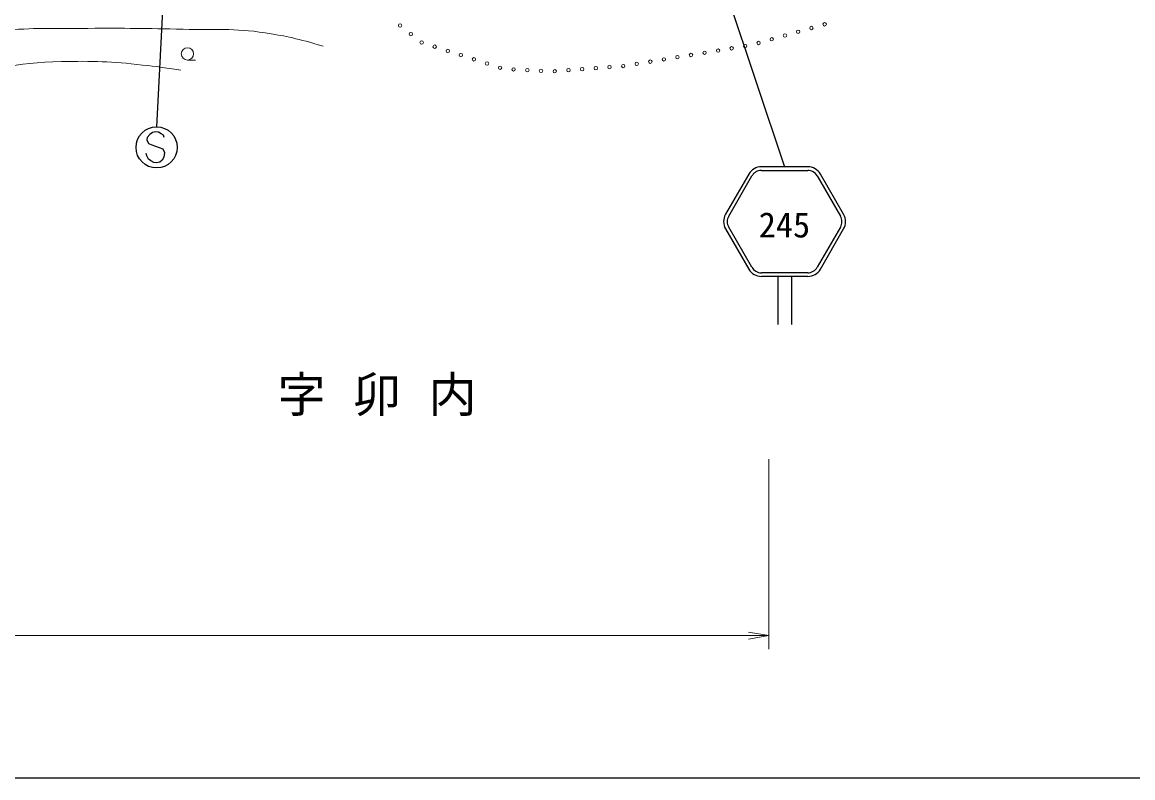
# Model space of a CAD drawing. Units: millimetres, scale not verified. Extents: x 40000 to 680000, y 20000 to 380000.
# Drawn here: x 383238 to 464108, y 205000 to 259993 of the extents above; entities that cross this region are included whole.
import ezdxf
from ezdxf.enums import TextEntityAlignment as Align

# ---------------------------------------------------------------- set-up
doc = ezdxf.new("R2010")
doc.units = ezdxf.units.MM
doc.header["$LTSCALE"] = 1000
doc.layers.add('M-BMK-HTXT', color=7, linetype='Continuous')
for name, color, linetype, lineweight in [('M-STR-HTXT', 7, 'Continuous', 13), ('M-STR-STRC', 7, 'Continuous', 25), ('M-TTL-BAND', 7, 'Continuous', 25), ('M-WORK', 1, 'Continuous', 13)]:
    doc.layers.add(name, color=color, linetype=linetype, lineweight=lineweight)
doc.styles.add('ＭＳ ゴシック', font='')
doc.styles.get('ＭＳ ゴシック').set_extended_font_data('MS Gothic')

# ---------------------------------------------------------------- blocks, each defined once
blk = doc.blocks.new('open_arrow')
at = {"color": 0, "linetype": 'Continuous', "lineweight": -2}
blk.add_lwpolyline([(7.5, 1.25), (0, 0), (7.5, -1.25)], dxfattribs=at)

msp = doc.modelspace()

# ---------------------------------------------------------------- linework, layer by layer
at = {"layer": 'M-STR-HTXT'}
for p, q in [((437617, 228194), (437617, 214350)), ((115422, 215350), (437617, 215350))]:
    msp.add_line(p, q, dxfattribs=at)
at = {"layer": 'M-STR-STRC'}
for p, q in [((430544, 274012), (438738, 249469)), ((393888, 268983), (393005, 252383)), ((392340, 251613), (392316, 251442)), ((392533, 251821), (392340, 251613)), ((392730, 251960), (392533, 251821)), ((392979, 252010), (392730, 251960)), ((393152, 251986), (392979, 252010)), ((393369, 251877), (393152, 251986)), ((393534, 251765), (393369, 251877)), ((393585, 251598), (393534, 251765)), ((392316, 251442), (392445, 251169)), ((392445, 251169), (392671, 251059)), ((392671, 251059), (393469, 250776)), ((393469, 250776), (393590, 250517)), ((392320, 250280), (392261, 250445)), ((392446, 250014), (392320, 250280)), ((392601, 249903), (392446, 250014)), ((392820, 249791), (392601, 249903)), ((393439, 249953), (393252, 249809)), ((393545, 250176), (393439, 249953)), ((393590, 250517), (393545, 250176)), ((393000, 249765), (392820, 249791)), ((393252, 249809), (393000, 249765)), ((440441, 249469), (437063, 249469)), ((437063, 249203), (440441, 249203)), ((436141, 248937), (434452, 246011)), ((434682, 245878), (436372, 248804)), ((441132, 248804), (442822, 245878)), ((443052, 246011), (441363, 248937)), ((436372, 242154), (434682, 245080)), ((442822, 245080), (441132, 242154)), ((434452, 244947), (436141, 242021)), ((441363, 242021), (443052, 244947)), ((440441, 241755), (437063, 241755)), ((440441, 241489), (437063, 241489)), ((438252, 241489), (438252, 237989)), ((439252, 241489), (439252, 237989))]:
    msp.add_line(p, q, dxfattribs=at)
msp.add_circle((393026, 250883), 1500, dxfattribs=at)
for centre, radius, start, end in [((437063, 248405), 1064, 90, 150), ((437063, 248405), 798, 90, 150), ((440441, 248405), 1064, 30, 90), ((440441, 248405), 798, 30, 90), ((435373, 245479), 1064, 150, 210), ((435373, 245479), 798, 150, 210), ((442131, 245479), 798, 330, 30.00002), ((442131, 245479), 1064, 330, 30), ((437063, 242553), 1064, 210, 270), ((437063, 242553), 798, 210, 270), ((440441, 242553), 798, 270, 330), ((440441, 242553), 1064, 270, 330)]:
    msp.add_arc(centre, radius, start, end, dxfattribs=at)
at = {"layer": 'M-TTL-BAND'}
msp.add_line((40000, 205000), (579000, 205000), dxfattribs=at)
at = {"layer": 'M-WORK'}
msp.add_line((395268, 257236), (395868, 257236), dxfattribs=at)
for centre, radius in [((410755, 259754), 125), ((440707, 259571), 125), ((441669, 259842), 125), ((411538, 259131), 125), ((437820, 258756), 125), ((438782, 259027), 125), ((439744, 259299), 125), ((395268, 257686), 450), ((412325, 258517), 125), ((413276, 258211), 125), ((414228, 257905), 125), ((433912, 257931), 125), ((434899, 258093), 125), ((435886, 258254), 125), ((436857, 258484), 125), ((415180, 257599), 125), ((416132, 257292), 125), ((428977, 257125), 125), ((429964, 257286), 125), ((430951, 257447), 125), ((431938, 257609), 125), ((432925, 257770), 125), ((417084, 256986), 125), ((418036, 256680), 125), ((419021, 256556), 125), ((420020, 256506), 125), ((421019, 256457), 125), ((422018, 256426), 125), ((423015, 256501), 125), ((424012, 256576), 125), ((425009, 256652), 125), ((426006, 256727), 125), ((427003, 256802), 125), ((427990, 256963), 125)]:
    msp.add_circle(centre, radius, dxfattribs=at)
for points, knots in [([(336820, 245990), (337734, 246958), (338084, 247291), (339025, 247960), (340184, 248784), (340980, 249016), (342285, 249579), (343782, 250224), (344627, 250581), (346179, 251080), (348283, 251756), (349530, 251895), (351667, 252463), (353164, 252862), (354003, 253084), (355490, 253519), (357376, 254070), (358394, 254512), (360298, 254997), (362633, 255591), (363975, 255781), (366326, 256310), (369582, 257043), (371387, 257542), (374652, 258233), (376313, 258585), (377243, 258797), (378921, 259054), (380179, 259247), (380888, 259341), (382158, 259429), (384443, 259588), (385730, 259539), (388021, 259547), (390733, 259556), (392253, 259551), (394964, 259476), (397292, 259413), (398620, 259580), (400921, 259218), (402592, 258956), (403224, 258812), (405143, 258257)], [0, 0, 0, 0, 1, 1, 1, 2, 2, 2, 3, 3, 3, 4, 4, 4, 5, 5, 5, 6, 6, 6, 7, 7, 7, 8, 8, 8, 9, 9, 9, 10, 10, 10, 11, 11, 11, 12, 12, 12, 13, 13, 13, 14, 14, 14, 14]), ([(343801, 247520), (344910, 248384), (345303, 248636), (346334, 249244), (348053, 250259), (349142, 250622), (351048, 251215), (354142, 252176), (355934, 252523), (359105, 253185), (363108, 254021), (365374, 254377), (369413, 255014), (372577, 255513), (374363, 255698), (377540, 256105), (380876, 256532), (382727, 257040), (386089, 257125), (388399, 257183), (389704, 257139), (392000, 256879), (393089, 256755), (393470, 256715), (394779, 256492)], [0, 0, 0, 0, 1, 1, 1, 2, 2, 2, 3, 3, 3, 4, 4, 4, 5, 5, 5, 6, 6, 6, 7, 7, 7, 8, 8, 8, 8])]:
    msp.add_open_spline(points, degree=3, knots=knots, dxfattribs=at)

# ---------------------------------------------------------------- block references
at = {"layer": 'M-STR-HTXT', "xscale": 200, "yscale": 200, "rotation": 180}
msp.add_blockref('open_arrow', (437617, 215350), dxfattribs=at)

# ---------------------------------------------------------------- texts
at = {"layer": 'M-BMK-HTXT', "insert": (410073, 232748), "char_height": 2566, "attachment_point": 5, "style": 'ＭＳ ゴシック'}
msp.add_mtext('\\T1.57;字卯内', dxfattribs=at)
at = {"layer": 'M-STR-STRC', "style": 'ＭＳ ゴシック'}
msp.add_text('245', height=1833, dxfattribs=at).set_placement((438743, 245243), align=Align.MIDDLE_CENTER)

doc.saveas('drawing.dxf')
